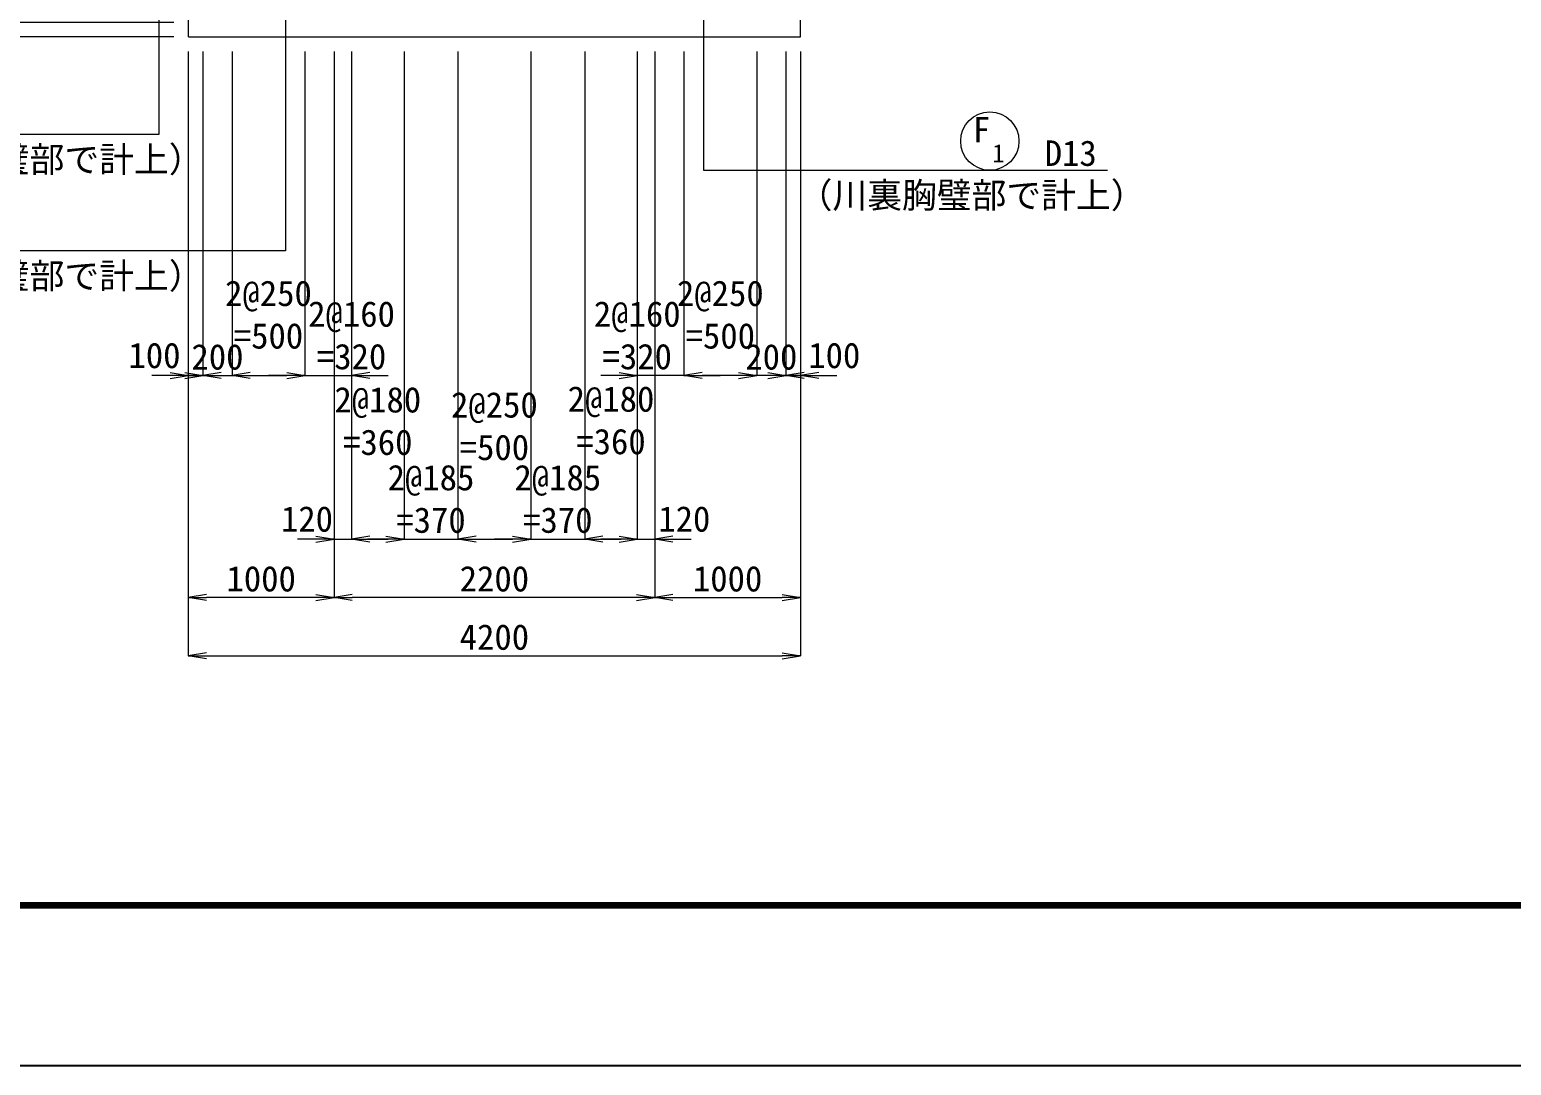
# Model space of a CAD drawing. Header units: millimetres. Extents: x 169470 to 758170, y -17820 to 11880.
# Drawn here: x 469719 to 479885, y -17820 to -10715 of the extents above; entities that cross this region are included whole.
import ezdxf
from ezdxf.enums import TextEntityAlignment as Align

# ---------------------------------------------------------------- set-up
doc = ezdxf.new("R2010")
doc.units = ezdxf.units.MM
doc.header["$LTSCALE"] = 50
doc.header["$PDSIZE"] = 300
doc.layers.get('Defpoints').update_dxf_attribs({"color": 151})
for name, color, linetype, lineweight in [('D-BGD', 7, 'Continuous', 13), ('D-STR-DIM', 7, 'Continuous', 13), ('D-STR-HTXT', 7, 'Continuous', 13), ('D-STR-TXT', 7, 'Continuous', 13), ('D-TTL', 2, 'Continuous', 140)]:
    doc.layers.add(name, color=color, linetype=linetype, lineweight=lineweight)
doc.styles.add('MS ゴシック', font='MS Gothic.ttf')
doc.styles.add('YOKO_GOTHIC', font='MS Gothic.ttf')
doc.dimstyles.new('DIM-50', dxfattribs={"dimscale": 50, "dimtxt": 3.5, "dimasz": 2.5, "dimexe": 0, "dimexo": 2, "dimgap": 0.8, "dimtad": 1, "dimdec": 0, "dimzin": 1, "dimdsep": 46, "dimtxsty": 'MS ゴシック', "dimblk": 'OPEN', "dimcen": 0.1, "dimclrd": 256, "dimclre": 256, "dimclrt": 256, "dimaunit": 1, "dimadec": 3, "dimazin": 0, "dimtfac": 1, "dimtdec": 0, "dimtix": 1, "dimtmove": 2, "dimatfit": 3, "dimldrblk": 'OPEN', "dimfxl": 1, "dimlwd": -1, "dimlwe": -1, "dimarcsym": 2})
doc.dimstyles.new('S50', dxfattribs={"dimscale": 50, "dimtxt": 3.5, "dimasz": 2, "dimexe": 1, "dimexo": 1, "dimgap": 1, "dimtad": 1, "dimdec": 0, "dimzin": 1, "dimdsep": 46, "dimtxsty": 'YOKO_GOTHIC', "dimblk": 'OPEN', "dimcen": 0, "dimclrd": 256, "dimclre": 256, "dimclrt": 256, "dimaunit": 1, "dimadec": 3, "dimazin": 0, "dimtfac": 1, "dimtdec": 0, "dimtix": 1, "dimtmove": 2, "dimatfit": 3, "dimldrblk": 'OPEN', "dimfxl": 1, "dimlwd": -1, "dimlwe": -1, "dimarcsym": 0})

# ---------------------------------------------------------------- blocks, each defined once
blk = doc.blocks.new('_Open')
at = {"color": 0, "linetype": 'ByBlock', "lineweight": -2}
for p, q in [((-1, 0.167), (0, 0)), ((-1, -0.167), (0, 0)), ((0, 0), (-1, 0))]:
    blk.add_line(p, q, dxfattribs=at)
blk = doc.blocks.new('*D595')
at = {"layer": 'D-STR-DIM', "ltscale": 1500, "transparency": 16777216}
for p, q in [((469457, -10060), (469457, -9935)), ((470708, -10185), (469457, -10185)), ((469457, -10185), (469457, -10515)), ((470708, -10515), (469457, -10515)), ((469457, -10640), (469457, -10765))]:
    blk.add_line(p, q, dxfattribs=at)
at = {"layer": 'Defpoints', "color": 0, "ltscale": 1500, "transparency": 16777216}
for p in [(470808, -10185), (469457, -10515), (470808, -10515)]:
    blk.add_point(p, dxfattribs=at)
at = {"layer": 'D-STR-DIM', "ltscale": 1500, "transparency": 16777216, "xscale": 125, "yscale": 125, "zscale": 125}
for p, rotation in [((469457, -10185), 270), ((469457, -10515), 90)]:
    blk.add_blockref('_Open', p, dxfattribs=dict(at, rotation=rotation))
at = {"layer": 'D-STR-DIM', "ltscale": 1500, "transparency": 16777216, "insert": (469330, -10350), "char_height": 175, "attachment_point": 5, "rotation": 90, "style": 'MS ゴシック'}
blk.add_mtext('330', dxfattribs=at)
blk = doc.blocks.new('*D596')
at = {"layer": 'D-STR-DIM', "ltscale": 1500, "transparency": 16777216}
for p, q in [((469457, -10390), (469457, -10265)), ((470708, -10515), (469457, -10515)), ((469457, -10515), (469457, -10665)), ((470708, -10665), (469457, -10665)), ((469457, -10790), (469457, -10915))]:
    blk.add_line(p, q, dxfattribs=at)
at = {"layer": 'Defpoints', "color": 0, "ltscale": 1500, "transparency": 16777216}
for p in [(470808, -10515), (469457, -10665), (470808, -10665)]:
    blk.add_point(p, dxfattribs=at)
at = {"layer": 'D-STR-DIM', "ltscale": 1500, "transparency": 16777216, "xscale": 125, "yscale": 125, "zscale": 125}
for p, rotation in [((469457, -10515), 270), ((469457, -10665), 90)]:
    blk.add_blockref('_Open', p, dxfattribs=dict(at, rotation=rotation))
at = {"layer": 'D-STR-DIM', "ltscale": 1500, "transparency": 16777216, "insert": (469320, -10950), "char_height": 175, "attachment_point": 5, "rotation": 90, "style": 'MS ゴシック'}
blk.add_mtext('150', dxfattribs=at)
blk = doc.blocks.new('*D1912')
at = {"layer": 'D-STR-DIM', "ltscale": 1500, "transparency": 16777216}
for p, q in [((470708, -6965), (468657, -6965)), ((468657, -7090), (468657, -10640)), ((470708, -10765), (468657, -10765))]:
    blk.add_line(p, q, dxfattribs=at)
at = {"layer": 'Defpoints', "color": 0, "ltscale": 1500, "transparency": 16777216}
for p in [(470808, -6965), (468657, -10765), (470808, -10765)]:
    blk.add_point(p, dxfattribs=at)
at = {"layer": 'D-STR-DIM', "ltscale": 1500, "transparency": 16777216, "xscale": 125, "yscale": 125, "zscale": 125}
for p, rotation in [((468657, -6965), 90), ((468657, -10765), 270)]:
    blk.add_blockref('_Open', p, dxfattribs=dict(at, rotation=rotation))
at = {"layer": 'D-STR-DIM', "ltscale": 1500, "transparency": 16777216, "insert": (468530, -8865), "char_height": 175, "attachment_point": 5, "rotation": 90, "style": 'MS ゴシック'}
blk.add_mtext('3800', dxfattribs=at)
blk = doc.blocks.new('*D598')
at = {"layer": 'D-STR-DIM', "ltscale": 1500, "transparency": 16777216}
for p, q in [((470808, -10865), (470808, -13088)), ((470908, -10865), (470908, -13088)), ((470683, -13088), (470558, -13088)), ((470808, -13088), (470908, -13088)), ((471033, -13088), (471158, -13088))]:
    blk.add_line(p, q, dxfattribs=at)
at = {"layer": 'Defpoints', "color": 0, "ltscale": 1500, "transparency": 16777216}
for p in [(470808, -10765), (470908, -10765), (470908, -13088)]:
    blk.add_point(p, dxfattribs=at)
at = {"layer": 'D-STR-DIM', "ltscale": 1500, "transparency": 16777216, "xscale": 125, "yscale": 125, "zscale": 125}
blk.add_blockref('_Open', (470808, -13088), dxfattribs=at)
at = {"layer": 'D-STR-DIM', "ltscale": 1500, "transparency": 16777216, "xscale": 125, "yscale": 125, "zscale": 125, "rotation": 180}
blk.add_blockref('_Open', (470908, -13088), dxfattribs=at)
at = {"layer": 'D-STR-DIM', "ltscale": 1500, "transparency": 16777216, "insert": (470576, -12951), "char_height": 175, "attachment_point": 5, "style": 'MS ゴシック'}
blk.add_mtext('100', dxfattribs=at)
blk = doc.blocks.new('*D599')
at = {"layer": 'D-STR-DIM', "ltscale": 1500, "transparency": 16777216}
for p, q in [((470908, -10865), (470908, -13088)), ((471108, -10865), (471108, -13088)), ((470783, -13088), (470658, -13088)), ((470908, -13088), (471108, -13088)), ((471233, -13088), (471358, -13088))]:
    blk.add_line(p, q, dxfattribs=at)
at = {"layer": 'Defpoints', "color": 0, "ltscale": 1500, "transparency": 16777216}
for p in [(470908, -10765), (471108, -10765), (471108, -13088)]:
    blk.add_point(p, dxfattribs=at)
at = {"layer": 'D-STR-DIM', "ltscale": 1500, "transparency": 16777216, "xscale": 125, "yscale": 125, "zscale": 125}
blk.add_blockref('_Open', (470908, -13088), dxfattribs=at)
at = {"layer": 'D-STR-DIM', "ltscale": 1500, "transparency": 16777216, "xscale": 125, "yscale": 125, "zscale": 125, "rotation": 180}
blk.add_blockref('_Open', (471108, -13088), dxfattribs=at)
at = {"layer": 'D-STR-DIM', "ltscale": 1500, "transparency": 16777216, "insert": (471008, -12961), "char_height": 175, "attachment_point": 5, "style": 'MS ゴシック'}
blk.add_mtext('200', dxfattribs=at)
blk = doc.blocks.new('*D600')
at = {"layer": 'D-STR-DIM', "ltscale": 1500, "transparency": 16777216}
for p, q in [((471108, -10865), (471108, -13088)), ((471608, -10865), (471608, -13088)), ((471233, -13088), (471483, -13088))]:
    blk.add_line(p, q, dxfattribs=at)
at = {"layer": 'Defpoints', "color": 0, "ltscale": 1500, "transparency": 16777216}
for p in [(471108, -10765), (471608, -10765), (471608, -13088)]:
    blk.add_point(p, dxfattribs=at)
at = {"layer": 'D-STR-DIM', "ltscale": 1500, "transparency": 16777216, "xscale": 125, "yscale": 125, "zscale": 125, "rotation": 180}
blk.add_blockref('_Open', (471108, -13088), dxfattribs=at)
at = {"layer": 'D-STR-DIM', "ltscale": 1500, "transparency": 16777216, "xscale": 125, "yscale": 125, "zscale": 125}
blk.add_blockref('_Open', (471608, -13088), dxfattribs=at)
at = {"layer": 'D-STR-DIM', "ltscale": 1500, "transparency": 16777216, "insert": (471358, -12671), "char_height": 175, "attachment_point": 5, "style": 'MS ゴシック'}
blk.add_mtext('2@250\\P=500', dxfattribs=at)
blk = doc.blocks.new('*D601')
at = {"layer": 'D-STR-DIM', "ltscale": 1500, "transparency": 16777216}
for p, q in [((471808, -10865), (471808, -14210)), ((471928, -10865), (471928, -14210)), ((471683, -14210), (471558, -14210)), ((471808, -14210), (471928, -14210)), ((472053, -14210), (472178, -14210))]:
    blk.add_line(p, q, dxfattribs=at)
at = {"layer": 'Defpoints', "color": 0, "ltscale": 1500, "transparency": 16777216}
for p in [(471808, -10765), (471928, -10765), (471928, -14210)]:
    blk.add_point(p, dxfattribs=at)
at = {"layer": 'D-STR-DIM', "ltscale": 1500, "transparency": 16777216, "xscale": 125, "yscale": 125, "zscale": 125}
blk.add_blockref('_Open', (471808, -14210), dxfattribs=at)
at = {"layer": 'D-STR-DIM', "ltscale": 1500, "transparency": 16777216, "xscale": 125, "yscale": 125, "zscale": 125, "rotation": 180}
blk.add_blockref('_Open', (471928, -14210), dxfattribs=at)
at = {"layer": 'D-STR-DIM', "ltscale": 1500, "transparency": 16777216, "insert": (471622, -14073), "char_height": 175, "attachment_point": 5, "style": 'MS ゴシック'}
blk.add_mtext('120', dxfattribs=at)
blk = doc.blocks.new('*D602')
at = {"layer": 'D-STR-DIM', "ltscale": 1500, "transparency": 16777216}
for p, q in [((471928, -10865), (471928, -14210)), ((472288, -10865), (472288, -14210)), ((472053, -14210), (472163, -14210))]:
    blk.add_line(p, q, dxfattribs=at)
at = {"layer": 'Defpoints', "color": 0, "ltscale": 1500, "transparency": 16777216}
for p in [(471928, -10765), (472288, -10765), (472288, -14210)]:
    blk.add_point(p, dxfattribs=at)
at = {"layer": 'D-STR-DIM', "ltscale": 1500, "transparency": 16777216, "xscale": 125, "yscale": 125, "zscale": 125, "rotation": 180}
blk.add_blockref('_Open', (471928, -14210), dxfattribs=at)
at = {"layer": 'D-STR-DIM', "ltscale": 1500, "transparency": 16777216, "xscale": 125, "yscale": 125, "zscale": 125}
blk.add_blockref('_Open', (472288, -14210), dxfattribs=at)
at = {"layer": 'D-STR-DIM', "ltscale": 1500, "transparency": 16777216, "insert": (472108, -13401), "char_height": 175, "attachment_point": 5, "style": 'MS ゴシック'}
blk.add_mtext('2@180\\P=360', dxfattribs=at)
blk = doc.blocks.new('*D603')
at = {"layer": 'D-STR-DIM', "ltscale": 1500, "transparency": 16777216}
for p, q in [((472288, -10865), (472288, -14210)), ((472658, -10865), (472658, -14210)), ((472163, -14210), (472038, -14210)), ((472288, -14210), (472658, -14210)), ((472783, -14210), (472908, -14210))]:
    blk.add_line(p, q, dxfattribs=at)
at = {"layer": 'Defpoints', "color": 0, "ltscale": 1500, "transparency": 16777216}
for p in [(472288, -10765), (472658, -10765), (472658, -14210)]:
    blk.add_point(p, dxfattribs=at)
at = {"layer": 'D-STR-DIM', "ltscale": 1500, "transparency": 16777216, "xscale": 125, "yscale": 125, "zscale": 125}
blk.add_blockref('_Open', (472288, -14210), dxfattribs=at)
at = {"layer": 'D-STR-DIM', "ltscale": 1500, "transparency": 16777216, "xscale": 125, "yscale": 125, "zscale": 125, "rotation": 180}
blk.add_blockref('_Open', (472658, -14210), dxfattribs=at)
at = {"layer": 'D-STR-DIM', "ltscale": 1500, "transparency": 16777216, "insert": (472473, -13935), "char_height": 175, "attachment_point": 5, "style": 'MS ゴシック'}
blk.add_mtext('2@185\\P=370', dxfattribs=at)
blk = doc.blocks.new('*D604')
at = {"layer": 'D-STR-DIM', "ltscale": 1500, "transparency": 16777216}
for p, q in [((472658, -10865), (472658, -14210)), ((473158, -10865), (473158, -14210)), ((472783, -14210), (473033, -14210))]:
    blk.add_line(p, q, dxfattribs=at)
at = {"layer": 'Defpoints', "color": 0, "ltscale": 1500, "transparency": 16777216}
for p in [(472658, -10765), (473158, -10765), (473158, -14210)]:
    blk.add_point(p, dxfattribs=at)
at = {"layer": 'D-STR-DIM', "ltscale": 1500, "transparency": 16777216, "xscale": 125, "yscale": 125, "zscale": 125, "rotation": 180}
blk.add_blockref('_Open', (472658, -14210), dxfattribs=at)
at = {"layer": 'D-STR-DIM', "ltscale": 1500, "transparency": 16777216, "xscale": 125, "yscale": 125, "zscale": 125}
blk.add_blockref('_Open', (473158, -14210), dxfattribs=at)
at = {"layer": 'D-STR-DIM', "ltscale": 1500, "transparency": 16777216, "insert": (472908, -13436), "char_height": 175, "attachment_point": 5, "style": 'MS ゴシック'}
blk.add_mtext('2@250\\P=500', dxfattribs=at)
blk = doc.blocks.new('*D605')
at = {"layer": 'D-STR-DIM', "ltscale": 1500, "transparency": 16777216}
for p, q in [((473158, -10865), (473158, -14210)), ((473528, -10865), (473528, -14210)), ((473033, -14210), (472908, -14210)), ((473158, -14210), (473528, -14210)), ((473653, -14210), (473778, -14210))]:
    blk.add_line(p, q, dxfattribs=at)
at = {"layer": 'Defpoints', "color": 0, "ltscale": 1500, "transparency": 16777216}
for p in [(473158, -10765), (473528, -10765), (473528, -14210)]:
    blk.add_point(p, dxfattribs=at)
at = {"layer": 'D-STR-DIM', "ltscale": 1500, "transparency": 16777216, "xscale": 125, "yscale": 125, "zscale": 125}
blk.add_blockref('_Open', (473158, -14210), dxfattribs=at)
at = {"layer": 'D-STR-DIM', "ltscale": 1500, "transparency": 16777216, "xscale": 125, "yscale": 125, "zscale": 125, "rotation": 180}
blk.add_blockref('_Open', (473528, -14210), dxfattribs=at)
at = {"layer": 'D-STR-DIM', "ltscale": 1500, "transparency": 16777216, "insert": (473343, -13935), "char_height": 175, "attachment_point": 5, "style": 'MS ゴシック'}
blk.add_mtext('2@185\\P=370', dxfattribs=at)
blk = doc.blocks.new('*D606')
at = {"layer": 'D-STR-DIM', "ltscale": 1500, "transparency": 16777216}
for p, q in [((473528, -10865), (473528, -14210)), ((473888, -10865), (473888, -14210)), ((473653, -14210), (473763, -14210))]:
    blk.add_line(p, q, dxfattribs=at)
at = {"layer": 'Defpoints', "color": 0, "ltscale": 1500, "transparency": 16777216}
for p in [(473528, -10765), (473888, -10765), (473888, -14210)]:
    blk.add_point(p, dxfattribs=at)
at = {"layer": 'D-STR-DIM', "ltscale": 1500, "transparency": 16777216, "xscale": 125, "yscale": 125, "zscale": 125, "rotation": 180}
blk.add_blockref('_Open', (473528, -14210), dxfattribs=at)
at = {"layer": 'D-STR-DIM', "ltscale": 1500, "transparency": 16777216, "xscale": 125, "yscale": 125, "zscale": 125}
blk.add_blockref('_Open', (473888, -14210), dxfattribs=at)
at = {"layer": 'D-STR-DIM', "ltscale": 1500, "transparency": 16777216, "insert": (473708, -13396), "char_height": 175, "attachment_point": 5, "style": 'MS ゴシック'}
blk.add_mtext('2@180\\P=360', dxfattribs=at)
blk = doc.blocks.new('*D607')
at = {"layer": 'D-STR-DIM', "ltscale": 1500, "transparency": 16777216}
for p, q in [((473888, -10865), (473888, -14210)), ((474008, -10865), (474008, -14210)), ((473763, -14210), (473638, -14210)), ((473888, -14210), (474008, -14210)), ((474133, -14210), (474258, -14210))]:
    blk.add_line(p, q, dxfattribs=at)
at = {"layer": 'Defpoints', "color": 0, "ltscale": 1500, "transparency": 16777216}
for p in [(473888, -10765), (474008, -10765), (474008, -14210)]:
    blk.add_point(p, dxfattribs=at)
at = {"layer": 'D-STR-DIM', "ltscale": 1500, "transparency": 16777216, "xscale": 125, "yscale": 125, "zscale": 125}
blk.add_blockref('_Open', (473888, -14210), dxfattribs=at)
at = {"layer": 'D-STR-DIM', "ltscale": 1500, "transparency": 16777216, "xscale": 125, "yscale": 125, "zscale": 125, "rotation": 180}
blk.add_blockref('_Open', (474008, -14210), dxfattribs=at)
at = {"layer": 'D-STR-DIM', "ltscale": 1500, "transparency": 16777216, "insert": (474211, -14073), "char_height": 175, "attachment_point": 5, "style": 'MS ゴシック'}
blk.add_mtext('120', dxfattribs=at)
blk = doc.blocks.new('*D608')
at = {"layer": 'D-STR-DIM', "ltscale": 1500, "transparency": 16777216}
for p, q in [((474008, -10865), (474008, -14610)), ((475008, -10865), (475008, -14610)), ((474133, -14610), (474883, -14610))]:
    blk.add_line(p, q, dxfattribs=at)
at = {"layer": 'Defpoints', "color": 0, "ltscale": 1500, "transparency": 16777216}
for p in [(474008, -10765), (475008, -10765), (475008, -14610)]:
    blk.add_point(p, dxfattribs=at)
at = {"layer": 'D-STR-DIM', "ltscale": 1500, "transparency": 16777216, "xscale": 125, "yscale": 125, "zscale": 125, "rotation": 180}
blk.add_blockref('_Open', (474008, -14610), dxfattribs=at)
at = {"layer": 'D-STR-DIM', "ltscale": 1500, "transparency": 16777216, "xscale": 125, "yscale": 125, "zscale": 125}
blk.add_blockref('_Open', (475008, -14610), dxfattribs=at)
at = {"layer": 'D-STR-DIM', "ltscale": 1500, "transparency": 16777216, "insert": (474508, -14483), "char_height": 175, "attachment_point": 5, "style": 'MS ゴシック'}
blk.add_mtext('1000', dxfattribs=at)
blk = doc.blocks.new('*D609')
at = {"layer": 'D-STR-DIM', "ltscale": 1500, "transparency": 16777216}
for p, q in [((471808, -10865), (471808, -14610)), ((474008, -10865), (474008, -14610)), ((473883, -14610), (471933, -14610))]:
    blk.add_line(p, q, dxfattribs=at)
at = {"layer": 'Defpoints', "color": 0, "ltscale": 1500, "transparency": 16777216}
for p in [(471808, -10765), (474008, -10765), (471808, -14610)]:
    blk.add_point(p, dxfattribs=at)
at = {"layer": 'D-STR-DIM', "ltscale": 1500, "transparency": 16777216, "xscale": 125, "yscale": 125, "zscale": 125, "rotation": 180}
blk.add_blockref('_Open', (471808, -14610), dxfattribs=at)
at = {"layer": 'D-STR-DIM', "ltscale": 1500, "transparency": 16777216, "xscale": 125, "yscale": 125, "zscale": 125}
blk.add_blockref('_Open', (474008, -14610), dxfattribs=at)
at = {"layer": 'D-STR-DIM', "ltscale": 1500, "transparency": 16777216, "insert": (472908, -14483), "char_height": 175, "attachment_point": 5, "style": 'MS ゴシック'}
blk.add_mtext('2200', dxfattribs=at)
blk = doc.blocks.new('*D610')
at = {"layer": 'D-STR-DIM', "ltscale": 1500, "transparency": 16777216}
for p, q in [((470808, -10865), (470808, -14610)), ((471808, -10865), (471808, -14610)), ((471683, -14610), (470933, -14610))]:
    blk.add_line(p, q, dxfattribs=at)
at = {"layer": 'Defpoints', "color": 0, "ltscale": 1500, "transparency": 16777216}
for p in [(470808, -10765), (471808, -10765), (470808, -14610)]:
    blk.add_point(p, dxfattribs=at)
at = {"layer": 'D-STR-DIM', "ltscale": 1500, "transparency": 16777216, "xscale": 125, "yscale": 125, "zscale": 125, "rotation": 180}
blk.add_blockref('_Open', (470808, -14610), dxfattribs=at)
at = {"layer": 'D-STR-DIM', "ltscale": 1500, "transparency": 16777216, "xscale": 125, "yscale": 125, "zscale": 125}
blk.add_blockref('_Open', (471808, -14610), dxfattribs=at)
at = {"layer": 'D-STR-DIM', "ltscale": 1500, "transparency": 16777216, "insert": (471308, -14483), "char_height": 175, "attachment_point": 5, "style": 'MS ゴシック'}
blk.add_mtext('1000', dxfattribs=at)
blk = doc.blocks.new('*D611')
at = {"layer": 'D-STR-DIM', "ltscale": 1500, "transparency": 16777216}
for p, q in [((470808, -10865), (470808, -15010)), ((475008, -10865), (475008, -15010)), ((470933, -15010), (474883, -15010))]:
    blk.add_line(p, q, dxfattribs=at)
at = {"layer": 'Defpoints', "color": 0, "ltscale": 1500, "transparency": 16777216}
for p in [(470808, -10765), (475008, -10765), (475008, -15010)]:
    blk.add_point(p, dxfattribs=at)
at = {"layer": 'D-STR-DIM', "ltscale": 1500, "transparency": 16777216, "xscale": 125, "yscale": 125, "zscale": 125, "rotation": 180}
blk.add_blockref('_Open', (470808, -15010), dxfattribs=at)
at = {"layer": 'D-STR-DIM', "ltscale": 1500, "transparency": 16777216, "xscale": 125, "yscale": 125, "zscale": 125}
blk.add_blockref('_Open', (475008, -15010), dxfattribs=at)
at = {"layer": 'D-STR-DIM', "ltscale": 1500, "transparency": 16777216, "insert": (472908, -14883), "char_height": 175, "attachment_point": 5, "style": 'MS ゴシック'}
blk.add_mtext('4200', dxfattribs=at)
blk = doc.blocks.new('*D1777')
at = {"layer": 'D-STR-DIM', "ltscale": 1500, "transparency": 16777216}
for p, q in [((469057, -10540), (469057, -10415)), ((470708, -10665), (469057, -10665)), ((469057, -10665), (469057, -10765)), ((470708, -10765), (469057, -10765)), ((469057, -10890), (469057, -11015))]:
    blk.add_line(p, q, dxfattribs=at)
at = {"layer": 'Defpoints', "color": 0, "ltscale": 1500, "transparency": 16777216}
for p in [(470808, -10665), (469057, -10765), (470808, -10765)]:
    blk.add_point(p, dxfattribs=at)
at = {"layer": 'D-STR-DIM', "ltscale": 1500, "transparency": 16777216, "xscale": 125, "yscale": 125, "zscale": 125}
for p, rotation in [((469057, -10665), 270), ((469057, -10765), 90)]:
    blk.add_blockref('_Open', p, dxfattribs=dict(at, rotation=rotation))
at = {"layer": 'D-STR-DIM', "ltscale": 1500, "transparency": 16777216, "insert": (468930, -10715), "char_height": 175, "attachment_point": 5, "rotation": 90, "style": 'MS ゴシック'}
blk.add_mtext('100', dxfattribs=at)
blk = doc.blocks.new('*D2494')
at = {"layer": 'D-STR-DIM', "transparency": 16777216}
for p, q in [((471608, -10865), (471608, -13088)), ((471928, -10865), (471928, -13088)), ((471483, -13088), (471358, -13088)), ((471608, -13088), (471928, -13088)), ((472053, -13088), (472178, -13088))]:
    blk.add_line(p, q, dxfattribs=at)
at = {"layer": 'Defpoints', "color": 0, "transparency": 16777216}
for p in [(471608, -10765), (471928, -10765), (471928, -13088)]:
    blk.add_point(p, dxfattribs=at)
at = {"layer": 'D-STR-DIM', "transparency": 16777216, "xscale": 125, "yscale": 125, "zscale": 125}
blk.add_blockref('_Open', (471608, -13088), dxfattribs=at)
at = {"layer": 'D-STR-DIM', "transparency": 16777216, "xscale": 125, "yscale": 125, "zscale": 125, "rotation": 180}
blk.add_blockref('_Open', (471928, -13088), dxfattribs=at)
at = {"layer": 'D-STR-DIM', "transparency": 16777216, "insert": (471928, -12813), "char_height": 175, "attachment_point": 5, "style": 'MS ゴシック'}
blk.add_mtext('2@160\\P=320', dxfattribs=at)
blk = doc.blocks.new('*D2495')
at = {"layer": 'D-STR-DIM', "ltscale": 1500, "transparency": 16777216}
for p, q in [((474908, -10865), (474908, -13088)), ((475008, -10865), (475008, -13088)), ((474783, -13088), (474658, -13088)), ((475008, -13088), (474908, -13088)), ((475133, -13088), (475258, -13088))]:
    blk.add_line(p, q, dxfattribs=at)
at = {"layer": 'Defpoints', "color": 0, "ltscale": 1500, "transparency": 16777216}
for p in [(474908, -10765), (475008, -10765), (474908, -13088)]:
    blk.add_point(p, dxfattribs=at)
at = {"layer": 'D-STR-DIM', "ltscale": 1500, "transparency": 16777216, "xscale": 125, "yscale": 125, "zscale": 125}
blk.add_blockref('_Open', (474908, -13088), dxfattribs=at)
at = {"layer": 'D-STR-DIM', "ltscale": 1500, "transparency": 16777216, "xscale": 125, "yscale": 125, "zscale": 125, "rotation": 180}
blk.add_blockref('_Open', (475008, -13088), dxfattribs=at)
at = {"layer": 'D-STR-DIM', "ltscale": 1500, "transparency": 16777216, "insert": (475240, -12951), "char_height": 175, "attachment_point": 5, "style": 'MS ゴシック'}
blk.add_mtext('100', dxfattribs=at)
blk = doc.blocks.new('*D2496')
at = {"layer": 'D-STR-DIM', "ltscale": 1500, "transparency": 16777216}
for p, q in [((474708, -10865), (474708, -13088)), ((474908, -10865), (474908, -13088)), ((474583, -13088), (474458, -13088)), ((474908, -13088), (474708, -13088)), ((475033, -13088), (475158, -13088))]:
    blk.add_line(p, q, dxfattribs=at)
at = {"layer": 'Defpoints', "color": 0, "ltscale": 1500, "transparency": 16777216}
for p in [(474708, -10765), (474908, -10765), (474708, -13088)]:
    blk.add_point(p, dxfattribs=at)
at = {"layer": 'D-STR-DIM', "ltscale": 1500, "transparency": 16777216, "xscale": 125, "yscale": 125, "zscale": 125}
blk.add_blockref('_Open', (474708, -13088), dxfattribs=at)
at = {"layer": 'D-STR-DIM', "ltscale": 1500, "transparency": 16777216, "xscale": 125, "yscale": 125, "zscale": 125, "rotation": 180}
blk.add_blockref('_Open', (474908, -13088), dxfattribs=at)
at = {"layer": 'D-STR-DIM', "ltscale": 1500, "transparency": 16777216, "insert": (474808, -12961), "char_height": 175, "attachment_point": 5, "style": 'MS ゴシック'}
blk.add_mtext('200', dxfattribs=at)
blk = doc.blocks.new('*D2497')
at = {"layer": 'D-STR-DIM', "ltscale": 1500, "transparency": 16777216}
for p, q in [((474208, -10865), (474208, -13088)), ((474708, -10865), (474708, -13088)), ((474583, -13088), (474333, -13088))]:
    blk.add_line(p, q, dxfattribs=at)
at = {"layer": 'Defpoints', "color": 0, "ltscale": 1500, "transparency": 16777216}
for p in [(474208, -10765), (474708, -10765), (474208, -13088)]:
    blk.add_point(p, dxfattribs=at)
at = {"layer": 'D-STR-DIM', "ltscale": 1500, "transparency": 16777216, "xscale": 125, "yscale": 125, "zscale": 125, "rotation": 180}
blk.add_blockref('_Open', (474208, -13088), dxfattribs=at)
at = {"layer": 'D-STR-DIM', "ltscale": 1500, "transparency": 16777216, "xscale": 125, "yscale": 125, "zscale": 125}
blk.add_blockref('_Open', (474708, -13088), dxfattribs=at)
at = {"layer": 'D-STR-DIM', "ltscale": 1500, "transparency": 16777216, "insert": (474458, -12671), "char_height": 175, "attachment_point": 5, "style": 'MS ゴシック'}
blk.add_mtext('2@250\\P=500', dxfattribs=at)
blk = doc.blocks.new('*D2498')
at = {"layer": 'D-STR-DIM', "transparency": 16777216}
for p, q in [((473888, -10865), (473888, -13088)), ((474208, -10865), (474208, -13088)), ((473763, -13088), (473638, -13088)), ((474208, -13088), (473888, -13088)), ((474333, -13088), (474458, -13088))]:
    blk.add_line(p, q, dxfattribs=at)
at = {"layer": 'Defpoints', "color": 0, "transparency": 16777216}
for p in [(473888, -10765), (474208, -10765), (473888, -13088)]:
    blk.add_point(p, dxfattribs=at)
at = {"layer": 'D-STR-DIM', "transparency": 16777216, "xscale": 125, "yscale": 125, "zscale": 125}
blk.add_blockref('_Open', (473888, -13088), dxfattribs=at)
at = {"layer": 'D-STR-DIM', "transparency": 16777216, "xscale": 125, "yscale": 125, "zscale": 125, "rotation": 180}
blk.add_blockref('_Open', (474208, -13088), dxfattribs=at)
at = {"layer": 'D-STR-DIM', "transparency": 16777216, "insert": (473888, -12813), "char_height": 175, "attachment_point": 5, "style": 'MS ゴシック'}
blk.add_mtext('2@160\\P=320', dxfattribs=at)

msp = doc.modelspace()

# ---------------------------------------------------------------- linework, layer by layer
at = {"layer": 'D-BGD'}
for p, q in [((470808.17, -10765.07), (470808.17, -6965.07)), ((475008.17, -10765.07), (475008.17, -6965.07)), ((470808.17, -10765.07), (475008.17, -10765.07))]:
    msp.add_line(p, q, dxfattribs=at)
at = {"layer": 'D-STR-HTXT'}
msp.add_line((470606.34, -11433.87), (468698.51, -11433.87), dxfattribs=at)
msp.add_circle((476307.09, -11479.91), 200, dxfattribs=at)
at = {"layer": 'D-TTL'}
msp.add_lwpolyline([(464844.53, 10780), (464844.53, -16720), (504844.53, -16720), (504844.53, 10780)], close=True, dxfattribs=at)
at = {"layer": 'Defpoints', "color": 1}
msp.add_lwpolyline([(463819.53, 11880), (463819.53, -17820), (505869.53, -17820), (505869.53, 11880)], close=True, dxfattribs=at)

# ---------------------------------------------------------------- texts
at = {"layer": 'D-STR-TXT', "style": 'YOKO_GOTHIC'}
for s, height, p in [('F', 175, (476250.82, -11488.23)), ('1', 125, (476366.48, -11626.03))]:
    msp.add_text(s, height=height, dxfattribs=at).set_placement(p, align=Align.CENTER)
for s, p in [('D13', (476683.61, -11649.91)), ('（川裏胸璧部で計上）', (468525.71, -11692.18)), ('（川裏胸璧部で計上）', (474988.55, -11938.22)), ('（川裏胸璧部で計上）', (468525.71, -12491.61))]:
    msp.add_text(s, height=175, dxfattribs=at).set_placement(p)

# ---------------------------------------------------------------- dimensions: what is measured, and where the dimension line sits
at = {"layer": 'D-STR-DIM', "ltscale": 1500}
for base, p1, p2, angle, picture, middle in [((468657.3, -10765.07), (470808.17, -6965.07), (470808.17, -10765.07), 90, '*D1912', (468529.8, -8865.07)), ((469457.3, -10515.07), (470808.17, -10185.07), (470808.17, -10515.07), 90, '*D595', (469329.8, -10350.07)), ((469057.3, -10765.07), (470808.17, -10665.07), (470808.17, -10765.07), 90, '*D1777', (468929.8, -10715.07)), ((474708.17, -13088.49), (474908.17, -10765.07), (474708.17, -10765.07), 180, '*D2496', (474808.17, -12960.99))]:
    dim = msp.add_linear_dim(base=base, p1=p1, p2=p2, angle=angle, dimstyle='DIM-50', dxfattribs=at)
    dim.commit()
    dim.dimension.update_dxf_attribs({"geometry": picture, "text_midpoint": middle})
for base, p1, p2, angle, picture, middle in [((469457.3, -10665.07), (470808.17, -10515.07), (470808.17, -10665.07), 90, '*D596', (469319.8, -10950.44)), ((474908.17, -13088.49), (475008.17, -10765.07), (474908.17, -10765.07), 180, '*D2495', (475240.28, -12950.99))]:
    dim = msp.add_linear_dim(base=base, p1=p1, p2=p2, angle=angle, dimstyle='DIM-50', dxfattribs=at)
    dim.commit()
    dim.dimension.update_dxf_attribs({"geometry": picture, "text_midpoint": middle, "dimtype": 160})
for base, p1, p2, picture, middle in [((470908.17, -13088.49), (470808.17, -10765.07), (470908.17, -10765.07), '*D598', (470576.06, -12950.99)), ((471928.17, -14210.13), (471808.17, -10765.07), (471928.17, -10765.07), '*D601', (471622.1, -14072.63)), ((474008.17, -14210.13), (473888.17, -10765.07), (474008.17, -10765.07), '*D607', (474211.29, -14072.63))]:
    dim = msp.add_linear_dim(base=base, p1=p1, p2=p2, dimstyle='DIM-50', dxfattribs=at)
    dim.commit()
    dim.dimension.update_dxf_attribs({"geometry": picture, "text_midpoint": middle, "dimtype": 160})
for base, p1, p2, picture, middle in [((471108.17, -13088.49), (470908.17, -10765.07), (471108.17, -10765.07), '*D599', (471008.17, -12960.99)), ((470808.17, -14610.13), (471808.17, -10765.07), (470808.17, -10765.07), '*D610', (471308.17, -14482.63)), ((475008.17, -15010.13), (470808.17, -10765.07), (475008.17, -10765.07), '*D611', (472908.17, -14882.63)), ((471808.17, -14610.13), (474008.17, -10765.07), (471808.17, -10765.07), '*D609', (472908.17, -14482.63)), ((475008.17, -14610.13), (474008.17, -10765.07), (475008.17, -10765.07), '*D608', (474508.17, -14482.63))]:
    dim = msp.add_linear_dim(base=base, p1=p1, p2=p2, dimstyle='DIM-50', dxfattribs=at)
    dim.commit()
    dim.dimension.update_dxf_attribs({"geometry": picture, "text_midpoint": middle})
for base, p1, p2, text, picture, middle in [((471608.17, -13088.49), (471108.17, -10765.07), (471608.17, -10765.07), '2@250\\P=<>', '*D600', (471358.17, -12670.79)), ((472288.17, -14210.13), (471928.17, -10765.07), (472288.17, -10765.07), '2@180\\P=<>', '*D602', (472108.17, -13401.1)), ((473158.17, -14210.13), (472658.17, -10765.07), (473158.17, -10765.07), '2@250\\P=<>', '*D604', (472908.17, -13436.22)), ((473888.17, -14210.13), (473528.17, -10765.07), (473888.17, -10765.07), '2@180\\P=<>', '*D606', (473708.17, -13396.12))]:
    dim = msp.add_linear_dim(base=base, p1=p1, p2=p2, text=text, dimstyle='DIM-50', dxfattribs=at)
    dim.commit()
    dim.dimension.update_dxf_attribs({"geometry": picture, "text_midpoint": middle, "dimtype": 160})
at = {"layer": 'D-STR-DIM'}
dim = msp.add_linear_dim(base=(471928.17, -13088.49), p1=(471608.17, -10765.07), p2=(471928.17, -10765.07), text='2@160\\P=<>', dimstyle='DIM-50', dxfattribs=at)
dim.commit()
dim.dimension.update_dxf_attribs({"geometry": '*D2494', "text_midpoint": (471928.17, -12812.93), "dimtype": 160})
at = {"layer": 'D-STR-DIM', "ltscale": 1500}
for base, p1, p2, picture, middle in [((472658.17, -14210.13), (472288.17, -10765.07), (472658.17, -10765.07), '*D603', (472473.17, -13934.58)), ((473528.17, -14210.13), (473158.17, -10765.07), (473528.17, -10765.07), '*D605', (473343.17, -13934.58))]:
    dim = msp.add_linear_dim(base=base, p1=p1, p2=p2, text='2@185\\P=<>', dimstyle='DIM-50', dxfattribs=at)
    dim.commit()
    dim.dimension.update_dxf_attribs({"geometry": picture, "text_midpoint": middle})
at = {"layer": 'D-STR-DIM'}
dim = msp.add_linear_dim(base=(473888.17, -13088.49), p1=(474208.17, -10765.07), p2=(473888.17, -10765.07), angle=180, text='2@160\\P=<>', dimstyle='DIM-50', dxfattribs=at)
dim.commit()
dim.dimension.update_dxf_attribs({"geometry": '*D2498', "text_midpoint": (473888.17, -12812.93), "dimtype": 160})
at = {"layer": 'D-STR-DIM', "ltscale": 1500}
dim = msp.add_linear_dim(base=(474208.17, -13088.49), p1=(474708.17, -10765.07), p2=(474208.17, -10765.07), angle=180, text='2@250\\P=<>', dimstyle='DIM-50', dxfattribs=at)
dim.commit()
dim.dimension.update_dxf_attribs({"geometry": '*D2497', "text_midpoint": (474458.17, -12670.79), "dimtype": 160})

# ---------------------------------------------------------------- leaders
at = {"layer": 'D-STR-HTXT'}
for points in [[(474728.5, -10424.3), (470606.34, -10424.3), (470606.34, -11433.87)], [(471474.49, -10515.07), (471474.49, -12233.3), (468702.92, -12233.3)], [(474341.85, -10515.07), (474341.85, -11679.91), (477113.66, -11679.91)]]:
    msp.add_leader(points, dimstyle='S50', dxfattribs=at)

doc.saveas('drawing.dxf')
